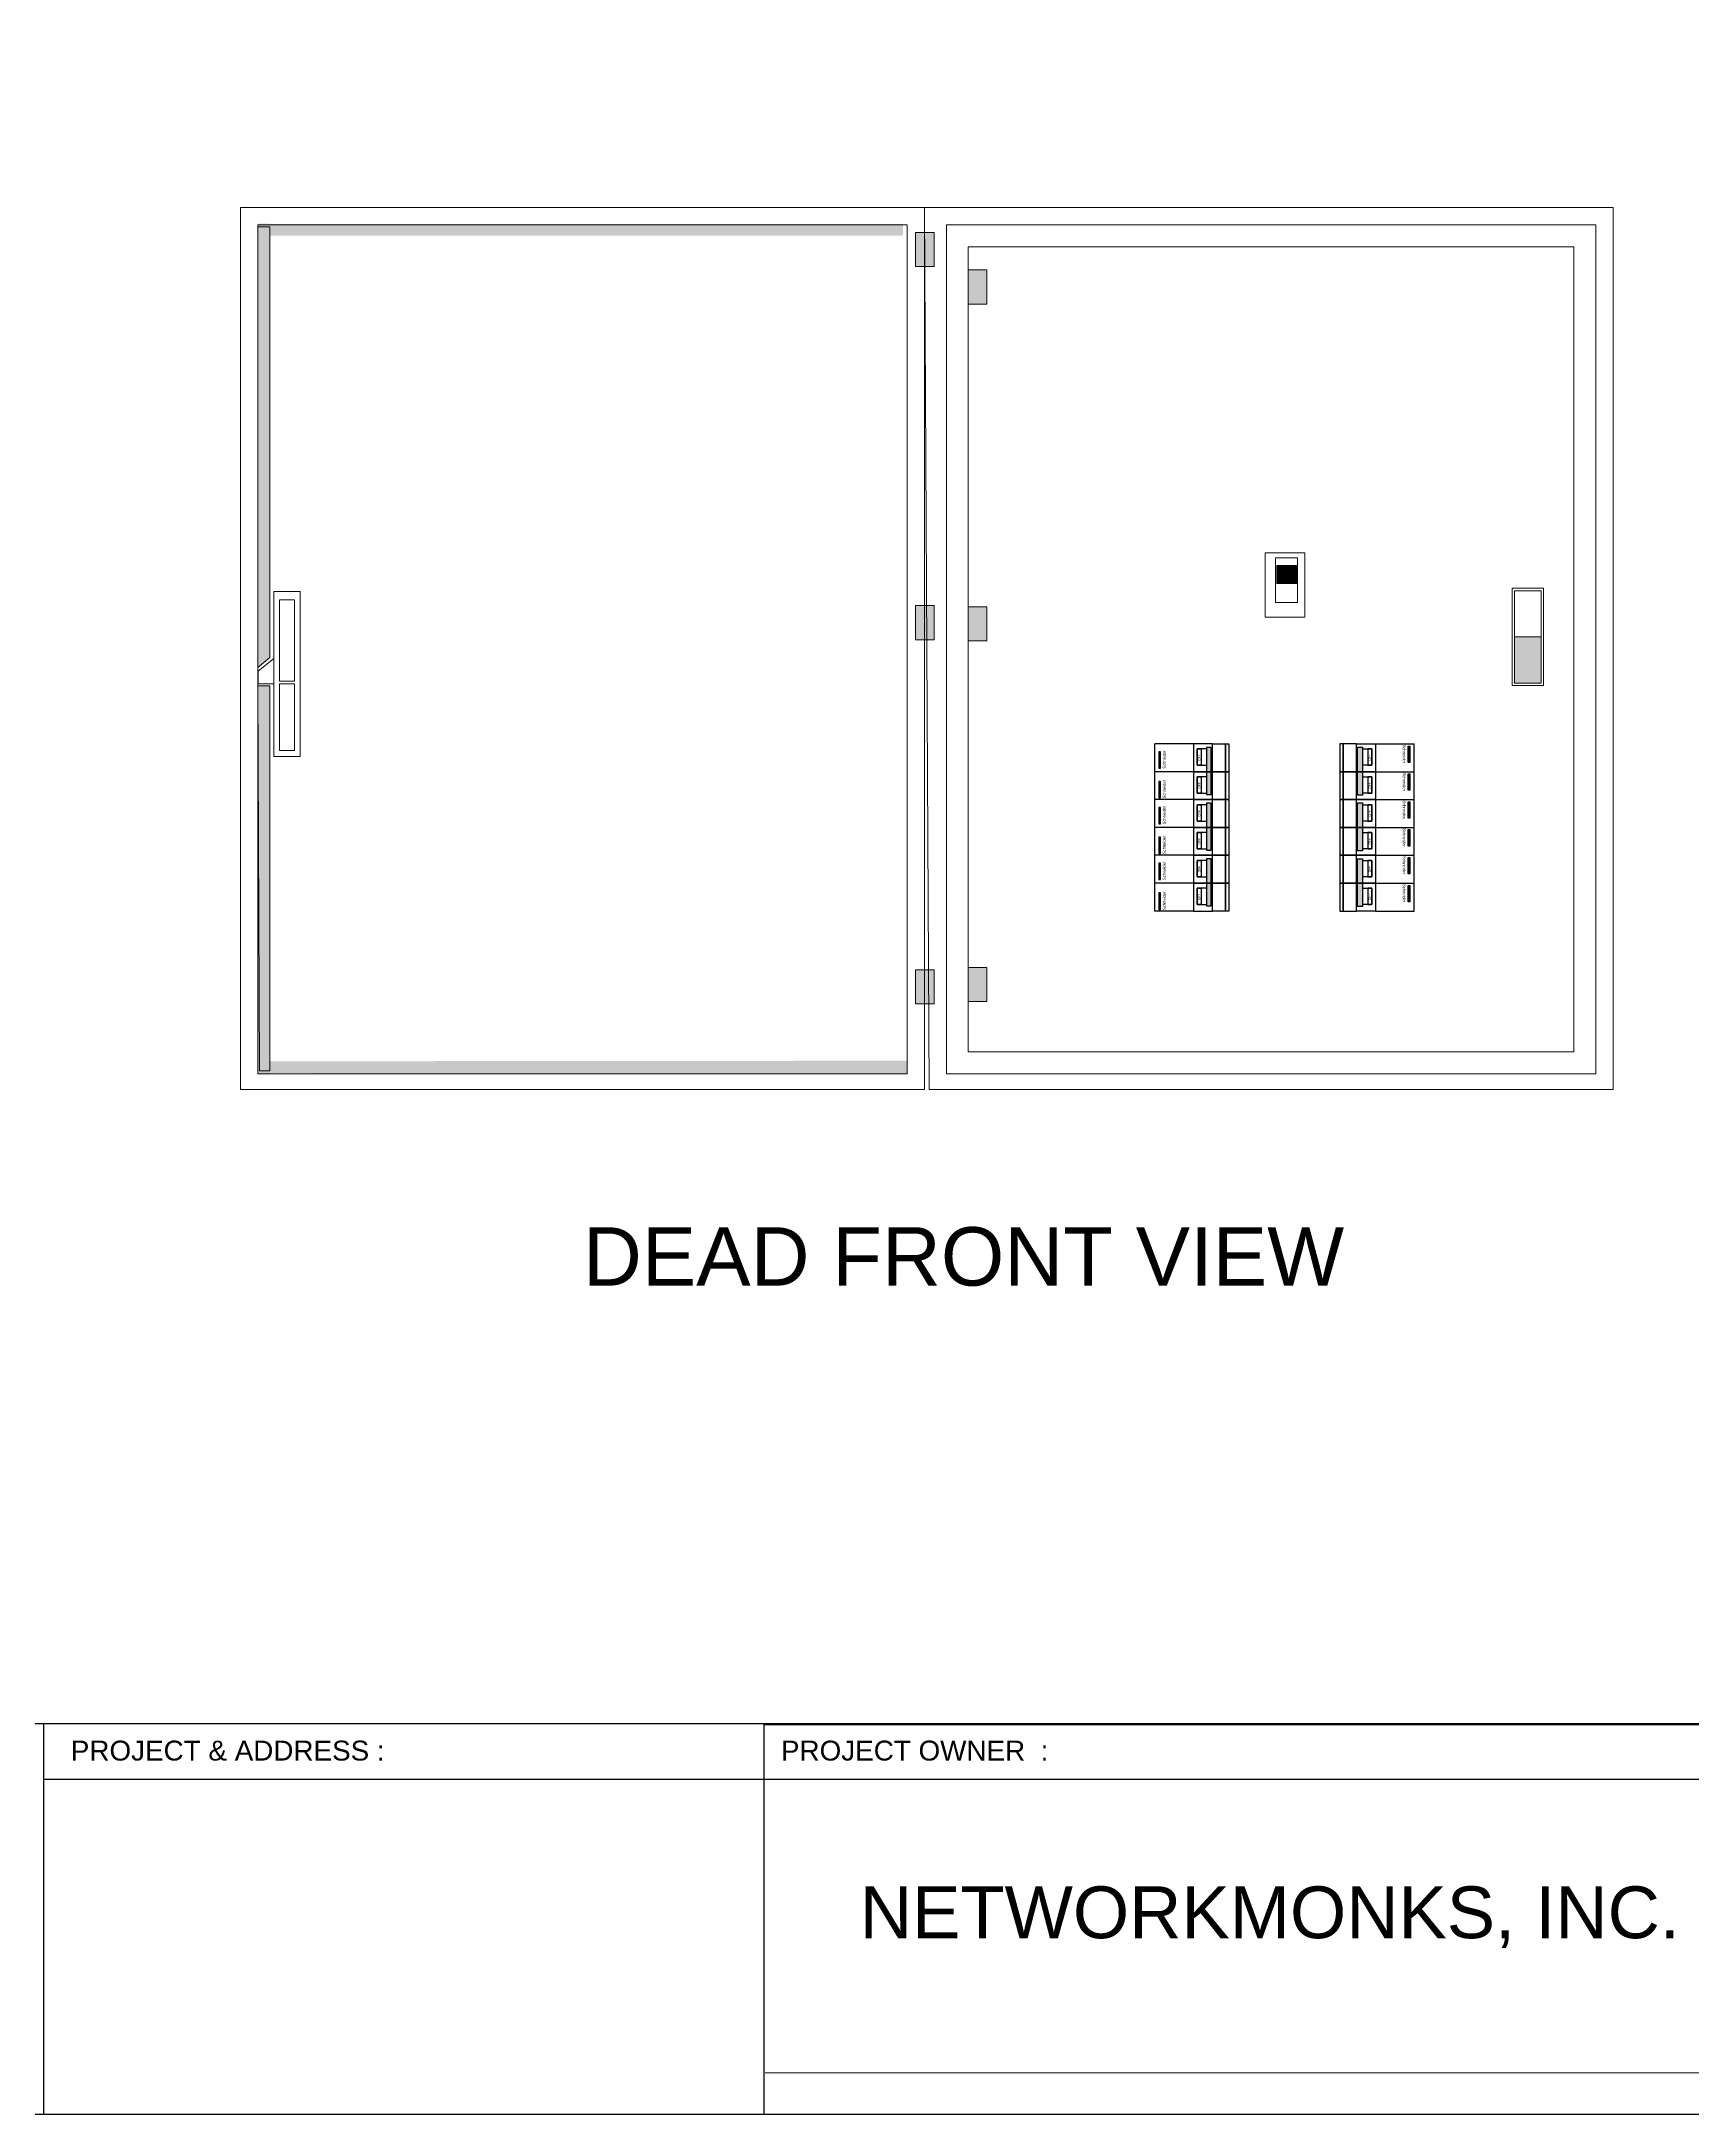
# Model space of a CAD drawing. Header units: inches. Extents: x 18739 to 22272, y 3658 to 7913.
# Drawn here: x 21794.9 to 21899.7, y 5918.5 to 6050.1 of the extents above; entities that cross this region are included whole.
import ezdxf

# ---------------------------------------------------------------- set-up
doc = ezdxf.new("R2010")
doc.units = ezdxf.units.IN
doc.header["$MEASUREMENT"] = 0
doc.layers.add('125-250AT', color=7, linetype='Continuous', lineweight=13)
doc.layers.add('ENCLOSRURE', color=7, linetype='Continuous', lineweight=20)
doc.layers.add('20-80AT', color=85, linetype='Continuous')
doc.styles.get("Standard").update_dxf_attribs({"font": 'arial.ttf'})
doc.styles.add('style2', font='swissk.ttf')

msp = doc.modelspace()

# ---------------------------------------------------------------- hatches: boundary and pattern name
h = msp.add_hatch(color=3)
h.dxf.hatch_style = 1
h.paths.add_polyline_path([(21865.84071, 6003.97251), (21865.94213, 6003.97251), (21865.94213, 6005.0116), (21865.84071, 6005.0116)])
h = msp.add_hatch(color=3)
h.dxf.hatch_style = 1
h.paths.add_polyline_path([(21869.16573, 6005.28487), (21868.86415, 6005.28487), (21868.86415, 6002.29514), (21869.16573, 6002.29514)])
h = msp.add_hatch(color=3)
h.dxf.hatch_style = 1
h.paths.add_polyline_path([(21878.45553, 6005.29427), (21878.75712, 6005.29427), (21878.75712, 6002.2582), (21878.45553, 6002.2582)])
h = msp.add_hatch(color=3)
h.dxf.hatch_style = 1
h.paths.add_polyline_path([(21881.76713, 6005.36822), (21881.66572, 6005.36822), (21881.66572, 6004.32913), (21881.76713, 6004.32913)])
h = msp.add_hatch(color=3)
h.dxf.hatch_style = 1
h.paths.add_polyline_path([(21865.84071, 6002.07775), (21865.94213, 6002.07775), (21865.94213, 6003.11684), (21865.84071, 6003.11684)])
h = msp.add_hatch(color=3)
h.dxf.hatch_style = 1
h.paths.add_polyline_path([(21881.76715, 6003.59981), (21881.66573, 6003.59981), (21881.66573, 6002.56071), (21881.76715, 6002.56071)])
h = msp.add_hatch(color=3)
h.dxf.hatch_style = 1
h.paths.add_polyline_path([(21865.8407, 6000.4357), (21865.94212, 6000.4357), (21865.94212, 6001.47479), (21865.8407, 6001.47479)])
h = msp.add_hatch(color=3)
h.dxf.hatch_style = 1
h.paths.add_polyline_path([(21869.16572, 6001.74806), (21868.86413, 6001.74806), (21868.86413, 5998.75833), (21869.16572, 5998.75833)])
h = msp.add_hatch(color=3)
h.dxf.hatch_style = 1
h.paths.add_polyline_path([(21878.45552, 6001.75746), (21878.75711, 6001.75746), (21878.75711, 5998.72139), (21878.45552, 5998.72139)])
h = msp.add_hatch(color=3)
h.dxf.hatch_style = 1
h.paths.add_polyline_path([(21881.76712, 6001.83141), (21881.66571, 6001.83141), (21881.66571, 6000.79232), (21881.76712, 6000.79232)])
h = msp.add_hatch(color=3)
h.dxf.hatch_style = 1
h.paths.add_polyline_path([(21881.76713, 6000.063), (21881.66572, 6000.063), (21881.66572, 5999.0239), (21881.76713, 5999.0239)])
h = msp.add_hatch(color=3)
h.dxf.hatch_style = 1
h.paths.add_polyline_path([(21865.8407, 5998.54094), (21865.94212, 5998.54094), (21865.94212, 5999.58003), (21865.8407, 5999.58003)])
h = msp.add_hatch(color=3)
h.dxf.hatch_style = 1
h.paths.add_polyline_path([(21865.84069, 5996.89889), (21865.9421, 5996.89889), (21865.9421, 5997.93799), (21865.84069, 5997.93799)])
h = msp.add_hatch(color=3)
h.dxf.hatch_style = 1
h.paths.add_polyline_path([(21869.16571, 5998.21125), (21868.86412, 5998.21125), (21868.86412, 5995.22152), (21869.16571, 5995.22152)])
h = msp.add_hatch(color=3)
h.dxf.hatch_style = 1
h.paths.add_polyline_path([(21878.45551, 5998.22065), (21878.7571, 5998.22065), (21878.7571, 5995.18458), (21878.45551, 5995.18458)])
h = msp.add_hatch(color=3)
h.dxf.hatch_style = 1
h.paths.add_polyline_path([(21881.76711, 5998.2946), (21881.66569, 5998.2946), (21881.66569, 5997.25551), (21881.76711, 5997.25551)])
h = msp.add_hatch(color=3)
h.dxf.hatch_style = 1
h.paths.add_polyline_path([(21865.84069, 5995.00413), (21865.9421, 5995.00413), (21865.9421, 5996.04322), (21865.84069, 5996.04322)])
h = msp.add_hatch(color=3)
h.dxf.hatch_style = 1
h.paths.add_polyline_path([(21881.76712, 5996.52619), (21881.66571, 5996.52619), (21881.66571, 5995.4871), (21881.76712, 5995.4871)])
at = {"layer": 'ENCLOSRURE'}
h = msp.add_hatch(color=8, dxfattribs=at)
h.dxf.hatch_style = 1
h.paths.add_polyline_path([(21809.38987, 6010.97872), (21809.38987, 6038.52736), (21808.6394, 6038.52736), (21808.6394, 6010.34517)])
h = msp.add_hatch(color=8, dxfattribs=at)
h.dxf.hatch_style = 1
h.paths.add_polyline_path([(21809.33052, 6037.75235), (21849.59999, 6037.75235), (21849.59999, 6038.50282), (21808.69697, 6038.50282)])
h = msp.add_hatch(color=0, dxfattribs=at)
h.dxf.hatch_style = 1
h.paths.add_polyline_path([(21851.56361, 6037.96955), (21850.39667, 6037.96955), (21850.39667, 6035.8038), (21851.56361, 6035.8038)])
h = msp.add_hatch(color=0, dxfattribs=at)
h.dxf.hatch_style = 1
h.paths.add_polyline_path([(21854.90928, 6035.58897), (21853.74235, 6035.58897), (21853.74235, 6033.42323), (21854.90928, 6033.42323)])
h = msp.add_hatch(color=6, dxfattribs=at)
h.dxf.hatch_style = 1
h.paths.add_polyline_path([(21874.5748, 6016.83369), (21873.32528, 6016.83369), (21873.32528, 6015.6914), (21874.5748, 6015.6914)])
h = msp.add_hatch(color=0, dxfattribs=at)
h.dxf.hatch_style = 1
h.paths.add_polyline_path([(21851.56361, 6014.28285), (21850.39667, 6014.28285), (21850.39667, 6012.1171), (21851.56361, 6012.1171)])
h = msp.add_hatch(color=0, dxfattribs=at)
h.dxf.hatch_style = 1
h.paths.add_polyline_path([(21854.90928, 6014.20273), (21853.74235, 6014.20273), (21853.74235, 6012.03699), (21854.90928, 6012.03699)])
h = msp.add_hatch(color=1, dxfattribs=at)
h.dxf.hatch_style = 1
h.paths.add_polyline_path([(21888.41757, 6009.36309), (21890.11413, 6009.36309), (21890.11413, 6012.29625), (21888.41757, 6012.29625)])
h = msp.add_hatch(color=8, dxfattribs=at)
h.dxf.hatch_style = 1
h.paths.add_polyline_path([(21809.4013, 5984.53754), (21809.38987, 6009.19844), (21808.6394, 6009.19844), (21808.65083, 5984.53758)])
h = msp.add_hatch(color=0, dxfattribs=at)
h.dxf.hatch_style = 1
h.paths.add_polyline_path([(21851.56361, 5991.17003), (21850.39667, 5991.17003), (21850.39667, 5989.00428), (21851.56361, 5989.00428)])
h = msp.add_hatch(color=0, dxfattribs=at)
h.dxf.hatch_style = 1
h.paths.add_polyline_path([(21854.90928, 5991.31571), (21853.74235, 5991.31571), (21853.74235, 5989.14996), (21854.90928, 5989.14996)])
h = msp.add_hatch(color=8, dxfattribs=at)
h.dxf.hatch_style = 1
h.paths.add_polyline_path([(21809.43732, 5984.60879), (21849.86275, 5984.59539), (21849.85385, 5985.39731), (21808.80377, 5985.35926)])

# ---------------------------------------------------------------- linework, layer by layer
at = {"color": 0}
for p, q in [((21868.03575, 6005.5104), (21865.57376, 6005.51034)), ((21879.58551, 6005.51035), (21882.04749, 6005.51035)), ((21868.03574, 6001.97359), (21865.57375, 6001.97353)), ((21879.5855, 6001.97354), (21882.04748, 6001.97354)), ((21868.03572, 5998.43678), (21865.57374, 5998.43672)), ((21879.58548, 5998.43673), (21882.04747, 5998.43673)), ((21868.03575, 5994.89997), (21865.57376, 5994.89991)), ((21879.58551, 5994.89992), (21882.04749, 5994.89992))]:
    msp.add_line(p, q, dxfattribs=at)
for p, q in [((21726.24665, 5943.3381, 0.00935), (21974.09426, 5943.3381, 0.00935)), ((21795.03453, 5943.3381, 0.00779), (21795.03453, 5918.51513, -0.07594)), ((21993.35656, 5939.78844, 0.01028), (21795.03453, 5939.78842, -0.00122))]:
    msp.add_line(p, q)
at = {"elevation": 0.01028}
for points in [[(21726.24665, 5918.51513), (21726.24665, 6126.32022), (21993.4585, 6126.32022), (21993.4585, 5918.51513)], [(21907.3758, 5918.51513), (21840.7826, 5918.51513), (21840.7826, 5943.27902), (21907.3758, 5943.27902)]]:
    msp.add_lwpolyline(points, close=True, dxfattribs=at)
at = {"color": 3}
for points in [[(21865.84071, 6005.0116), (21865.84071, 6003.97251), (21865.94213, 6003.97251), (21865.94213, 6005.0116)], [(21869.16573, 6002.29514), (21869.16573, 6005.28487), (21868.86415, 6005.28487), (21868.86415, 6002.29514)], [(21878.45553, 6002.2582), (21878.45553, 6005.29427), (21878.75712, 6005.29427), (21878.75712, 6002.2582)], [(21881.76713, 6005.36822), (21881.76713, 6004.32913), (21881.66572, 6004.32913), (21881.66572, 6005.36822)], [(21865.84071, 6003.11684), (21865.84071, 6002.07775), (21865.94213, 6002.07775), (21865.94213, 6003.11684)], [(21881.76715, 6003.59981), (21881.76715, 6002.56071), (21881.66573, 6002.56071), (21881.66573, 6003.59981)], [(21865.8407, 6001.47479), (21865.8407, 6000.4357), (21865.94212, 6000.4357), (21865.94212, 6001.47479)], [(21869.16572, 5998.75833), (21869.16572, 6001.74806), (21868.86413, 6001.74806), (21868.86413, 5998.75833)], [(21878.45552, 5998.72139), (21878.45552, 6001.75746), (21878.75711, 6001.75746), (21878.75711, 5998.72139)], [(21881.76712, 6001.83141), (21881.76712, 6000.79232), (21881.66571, 6000.79232), (21881.66571, 6001.83141)], [(21881.76713, 6000.063), (21881.76713, 5999.0239), (21881.66572, 5999.0239), (21881.66572, 6000.063)], [(21865.8407, 5999.58003), (21865.8407, 5998.54094), (21865.94212, 5998.54094), (21865.94212, 5999.58003)], [(21865.84069, 5997.93799), (21865.84069, 5996.89889), (21865.9421, 5996.89889), (21865.9421, 5997.93799)], [(21869.16571, 5995.22152), (21869.16571, 5998.21125), (21868.86412, 5998.21125), (21868.86412, 5995.22152)], [(21878.45551, 5995.18458), (21878.45551, 5998.22065), (21878.7571, 5998.22065), (21878.7571, 5995.18458)], [(21881.76711, 5998.2946), (21881.76711, 5997.25551), (21881.66569, 5997.25551), (21881.66569, 5998.2946)], [(21865.84069, 5996.04322), (21865.84069, 5995.00413), (21865.9421, 5995.00413), (21865.9421, 5996.04322)], [(21881.76712, 5996.52619), (21881.76712, 5995.4871), (21881.66571, 5995.4871), (21881.66571, 5996.52619)]]:
    msp.add_lwpolyline(points, close=True, dxfattribs=at)
at = {"layer": '125-250AT'}
for points in [[(21872.59004, 6017.64093), (21875.10251, 6017.64093), (21875.10251, 6013.55387), (21872.59004, 6013.55387)], [(21873.25008, 6017.31198), (21874.63946, 6017.31198), (21874.63946, 6014.47694), (21873.25008, 6014.47694)], [(21873.32528, 6016.83369), (21874.5748, 6016.83369), (21874.5748, 6015.6914), (21873.32528, 6015.6914)]]:
    msp.add_lwpolyline(points, close=True, dxfattribs=at)
at = {"layer": '20-80AT', "color": 0}
for p, q in [((21868.03575, 6003.74199), (21865.57376, 6003.74194)), ((21879.58551, 6003.74199), (21882.0475, 6003.74194)), ((21868.03575, 6001.97362), (21865.57376, 6001.97357)), ((21879.58551, 6001.97362), (21882.0475, 6001.97357)), ((21868.03574, 6000.20518), (21865.57375, 6000.20513)), ((21879.5855, 6000.20518), (21882.04749, 6000.20513)), ((21868.03574, 5998.43682), (21865.57375, 5998.43676)), ((21879.5855, 5998.43682), (21882.04749, 5998.43676)), ((21868.03572, 5996.66838), (21865.57373, 5996.66832)), ((21879.58549, 5996.66838), (21882.04748, 5996.66832)), ((21868.03572, 5994.90001), (21865.57373, 5994.89995)), ((21879.58549, 5994.90001), (21882.04748, 5994.89995))]:
    msp.add_line(p, q, dxfattribs=at)
for points in [[(21868.03575, 6005.51034), (21868.03575, 6003.74197), (21865.57376, 6003.74197), (21865.57376, 6005.51034)], [(21868.86414, 6005.18346), (21868.27154, 6005.18346), (21868.27154, 6004.14894), (21868.86414, 6004.14894)], [(21869.16572, 6004.14894), (21869.23947, 6004.14894), (21869.23947, 6005.18346), (21869.16573, 6005.18346)], [(21878.45553, 6004.14895), (21878.38179, 6004.14895), (21878.38179, 6005.18347), (21878.45553, 6005.18347)], [(21878.75712, 6005.18347), (21879.34972, 6005.18347), (21879.34972, 6004.14895), (21878.75712, 6004.14895)], [(21879.58551, 6005.51035), (21879.58551, 6003.74198), (21882.04749, 6003.74198), (21882.04749, 6005.51035)], [(21868.03574, 6003.74194), (21868.03574, 6001.97357), (21865.57376, 6001.97357), (21865.57376, 6003.74194)], [(21879.58551, 6003.74199), (21878.3817, 6003.742)], [(21878.3817, 6003.74199), (21878.45554, 6003.74199)], [(21878.75713, 6003.74198), (21879.58551, 6003.74197)], [(21879.58552, 6003.74194), (21879.58552, 6001.97357), (21882.0475, 6001.97357), (21882.0475, 6003.74194)], [(21868.86413, 6003.41506), (21868.27153, 6003.41506), (21868.27153, 6002.38054), (21868.86413, 6002.38054)], [(21869.16572, 6002.38054), (21869.23946, 6002.38054), (21869.23946, 6003.41506), (21869.16572, 6003.41506)], [(21878.45555, 6002.38054), (21878.3818, 6002.38054), (21878.3818, 6003.41506), (21878.45554, 6003.41506)], [(21878.75713, 6003.41506), (21879.34973, 6003.41506), (21879.34973, 6002.38054), (21878.75713, 6002.38054)], [(21868.03574, 6001.97353), (21868.03574, 6000.20516), (21865.57375, 6000.20516), (21865.57375, 6001.97353)], [(21868.86412, 6001.64666), (21868.27152, 6001.64666), (21868.27152, 6000.61213), (21868.86412, 6000.61213)], [(21869.16571, 6000.61213), (21869.23945, 6000.61213), (21869.23945, 6001.64666), (21869.16571, 6001.64666)], [(21878.45552, 6000.61214), (21878.38178, 6000.61214), (21878.38178, 6001.64666), (21878.45552, 6001.64666)], [(21878.75711, 6001.64666), (21879.34971, 6001.64666), (21879.34971, 6000.61214), (21878.75711, 6000.61214)], [(21879.5855, 6001.97354), (21879.5855, 6000.20517), (21882.04748, 6000.20517), (21882.04748, 6001.97354)], [(21868.03573, 6000.20513), (21868.03573, 5998.43676), (21865.57375, 5998.43676), (21865.57375, 6000.20513)], [(21868.86412, 5999.87825), (21868.27152, 5999.87825), (21868.27152, 5998.84373), (21868.86412, 5998.84373)], [(21869.1657, 5998.84373), (21869.23945, 5998.84373), (21869.23945, 5999.87825), (21869.16571, 5999.87825)], [(21879.5855, 6000.20518), (21878.38169, 6000.20519)], [(21878.38169, 6000.20518), (21878.45553, 6000.20518)], [(21878.45553, 5998.84373), (21878.38179, 5998.84373), (21878.38179, 5999.87825), (21878.45553, 5999.87825)], [(21878.75712, 6000.20518), (21879.5855, 6000.20516)], [(21878.75712, 5999.87825), (21879.34972, 5999.87825), (21879.34972, 5998.84373), (21878.75712, 5998.84373)], [(21879.58551, 6000.20513), (21879.58551, 5998.43676), (21882.04749, 5998.43676), (21882.04749, 6000.20513)], [(21868.03572, 5998.43672), (21868.03572, 5996.66835), (21865.57374, 5996.66835), (21865.57374, 5998.43672)], [(21879.58548, 5998.43673), (21879.58548, 5996.66836), (21882.04747, 5996.66836), (21882.04747, 5998.43673)], [(21868.86411, 5998.10985), (21868.27151, 5998.10985), (21868.27151, 5997.07532), (21868.86411, 5997.07532)], [(21869.1657, 5997.07532), (21869.23944, 5997.07532), (21869.23944, 5998.10985), (21869.1657, 5998.10985)], [(21878.45551, 5997.07533), (21878.38176, 5997.07533), (21878.38176, 5998.10985), (21878.45551, 5998.10985)], [(21878.7571, 5998.10985), (21879.34969, 5998.10985), (21879.34969, 5997.07533), (21878.7571, 5997.07533)], [(21868.03572, 5996.66832), (21868.03572, 5994.89995), (21865.57373, 5994.89995), (21865.57373, 5996.66832)], [(21868.86411, 5996.34144), (21868.27151, 5996.34144), (21868.27151, 5995.30692), (21868.86411, 5995.30692)], [(21869.16569, 5995.30692), (21869.23944, 5995.30692), (21869.23944, 5996.34144), (21869.16569, 5996.34144)], [(21879.58549, 5996.66837), (21878.38168, 5996.66838)], [(21878.38168, 5996.66837), (21878.45552, 5996.66837)], [(21878.45552, 5995.30692), (21878.38178, 5995.30692), (21878.38178, 5996.34144), (21878.45552, 5996.34144)], [(21878.7571, 5996.66837), (21879.58549, 5996.66835)], [(21878.75711, 5996.34144), (21879.34971, 5996.34144), (21879.34971, 5995.30692), (21878.75711, 5995.30692)], [(21879.5855, 5996.66832), (21879.5855, 5994.89995), (21882.04748, 5994.89995), (21882.04748, 5996.66832)]]:
    msp.add_lwpolyline(points, dxfattribs=at)
for points in [[(21869.23947, 6003.74199), (21869.23947, 6005.5104), (21868.03575, 6005.5104), (21868.03575, 6003.74199)], [(21868.27154, 6004.14894), (21868.27154, 6005.18346), (21868.51971, 6005.18346), (21868.51971, 6004.14894)], [(21869.23956, 6005.51041), (21870.07172, 6005.51041), (21870.07172, 6003.742), (21869.23956, 6003.742)], [(21870.07172, 6005.51041), (21870.28951, 6005.51041), (21870.28951, 6003.74202), (21870.07172, 6003.74202)], [(21877.54954, 6005.51042), (21877.33175, 6005.51042), (21877.33175, 6003.74202), (21877.54954, 6003.74202)], [(21878.38169, 6005.51042), (21877.54954, 6005.51042), (21877.54954, 6003.74201), (21878.38169, 6003.74201)], [(21878.38179, 6003.742), (21878.38178, 6005.51041), (21879.5855, 6005.51041), (21879.58551, 6003.742)], [(21879.34972, 6004.14895), (21879.34972, 6005.18347), (21879.10154, 6005.18347), (21879.10154, 6004.14895)], [(21869.23946, 6001.97359), (21869.23947, 6003.74199), (21868.03575, 6003.74199), (21868.03574, 6001.97359)], [(21869.23956, 6003.74201), (21870.07171, 6003.74201), (21870.07171, 6001.9736), (21869.23956, 6001.9736)], [(21870.07171, 6003.74201), (21870.2895, 6003.74201), (21870.2895, 6001.97361), (21870.07171, 6001.97361)], [(21877.54955, 6003.74201), (21877.33176, 6003.74201), (21877.33176, 6001.97361), (21877.54955, 6001.97361)], [(21878.38171, 6003.74201), (21877.54955, 6003.74201), (21877.54955, 6001.9736), (21878.38171, 6001.9736)], [(21878.3818, 6001.97359), (21878.38179, 6003.74199), (21879.58551, 6003.74199), (21879.58552, 6001.97359)], [(21868.27153, 6002.38054), (21868.27153, 6003.41506), (21868.51971, 6003.41506), (21868.51971, 6002.38054)], [(21879.34973, 6002.38054), (21879.34973, 6003.41506), (21879.10155, 6003.41506), (21879.10155, 6002.38054)], [(21869.23946, 6000.20518), (21869.23946, 6001.97359), (21868.03574, 6001.97359), (21868.03574, 6000.20518)], [(21868.27152, 6000.61213), (21868.27152, 6001.64666), (21868.5197, 6001.64666), (21868.5197, 6000.61213)], [(21869.23955, 6001.9736), (21870.07171, 6001.9736), (21870.07171, 6000.20519), (21869.23955, 6000.20519)], [(21870.07171, 6001.9736), (21870.2895, 6001.9736), (21870.2895, 6000.20521), (21870.07171, 6000.20521)], [(21877.54953, 6001.97361), (21877.33174, 6001.97361), (21877.33174, 6000.20522), (21877.54953, 6000.20522)], [(21878.38168, 6001.97361), (21877.54953, 6001.97361), (21877.54953, 6000.2052), (21878.38168, 6000.2052)], [(21878.38178, 6000.20519), (21878.38177, 6001.9736), (21879.58549, 6001.9736), (21879.5855, 6000.20519)], [(21879.34971, 6000.61214), (21879.34971, 6001.64666), (21879.10153, 6001.64666), (21879.10153, 6000.61214)], [(21869.23945, 5998.43678), (21869.23946, 6000.20518), (21868.03574, 6000.20518), (21868.03573, 5998.43678)], [(21868.27152, 5998.84373), (21868.27152, 5999.87825), (21868.5197, 5999.87825), (21868.5197, 5998.84373)], [(21869.23954, 6000.2052), (21870.0717, 6000.2052), (21870.0717, 5998.43679), (21869.23954, 5998.43679)], [(21870.0717, 6000.2052), (21870.28949, 6000.2052), (21870.28949, 5998.4368), (21870.0717, 5998.4368)], [(21877.54954, 6000.2052), (21877.33175, 6000.2052), (21877.33175, 5998.4368), (21877.54954, 5998.4368)], [(21878.38169, 6000.2052), (21877.54954, 6000.2052), (21877.54954, 5998.43679), (21878.38169, 5998.43679)], [(21878.38179, 5998.43678), (21878.38178, 6000.20518), (21879.5855, 6000.20518), (21879.58551, 5998.43678)], [(21879.34972, 5998.84373), (21879.34972, 5999.87825), (21879.10154, 5999.87825), (21879.10154, 5998.84373)], [(21869.23944, 5996.66838), (21869.23945, 5998.43678), (21868.03573, 5998.43678), (21868.03572, 5996.66838)], [(21869.23954, 5998.43679), (21870.07169, 5998.43679), (21870.07169, 5996.66838), (21869.23954, 5996.66838)], [(21870.07169, 5998.43679), (21870.28948, 5998.43679), (21870.28948, 5996.6684), (21870.07169, 5996.6684)], [(21877.54951, 5998.4368), (21877.33172, 5998.4368), (21877.33172, 5996.66841), (21877.54951, 5996.66841)], [(21878.38167, 5998.4368), (21877.54951, 5998.4368), (21877.54951, 5996.66839), (21878.38167, 5996.66839)], [(21878.38176, 5996.66838), (21878.38176, 5998.43679), (21879.58548, 5998.43679), (21879.58548, 5996.66838)], [(21868.27151, 5997.07532), (21868.27151, 5998.10985), (21868.51969, 5998.10985), (21868.51969, 5997.07532)], [(21879.34969, 5997.07533), (21879.34969, 5998.10985), (21879.10152, 5998.10985), (21879.10152, 5997.07533)], [(21869.23944, 5994.89997), (21869.23944, 5996.66838), (21868.03572, 5996.66838), (21868.03572, 5994.89997)], [(21868.27151, 5995.30692), (21868.27151, 5996.34144), (21868.51968, 5996.34144), (21868.51968, 5995.30692)], [(21869.23953, 5996.66839), (21870.07169, 5996.66839), (21870.07169, 5994.89998), (21869.23953, 5994.89998)], [(21870.07169, 5996.66839), (21870.28948, 5996.66839), (21870.28948, 5994.89999), (21870.07169, 5994.89999)], [(21877.54953, 5996.66839), (21877.33174, 5996.66839), (21877.33174, 5994.89999), (21877.54953, 5994.89999)], [(21878.38168, 5996.66839), (21877.54953, 5996.66839), (21877.54953, 5994.89998), (21878.38168, 5994.89998)], [(21878.38178, 5994.89997), (21878.38177, 5996.66838), (21879.58549, 5996.66838), (21879.5855, 5994.89997)], [(21879.34971, 5995.30692), (21879.34971, 5996.34144), (21879.10153, 5996.34144), (21879.10153, 5995.30692)]]:
    msp.add_lwpolyline(points, close=True, dxfattribs=at)
at = {"layer": 'ENCLOSRURE', "color": 0}
msp.add_line((21840.84679, 5921.15757, 0.01028), (21907.37299, 5921.15757, -0.16217), dxfattribs=at)
at = {"layer": 'ENCLOSRURE'}
for points in [[(21807.52854, 6039.54156), (21850.95894, 6039.54156), (21850.95894, 5983.57171), (21807.52854, 5983.57171)], [(21850.95894, 6039.54156), (21894.678, 6039.54156), (21894.678, 5983.57171), (21851.2476, 5983.57171)], [(21808.62854, 6038.44156), (21849.85894, 6038.44156), (21849.85894, 5984.57278), (21808.62854, 5984.57278)], [(21852.3476, 6038.44156), (21893.578, 6038.44156), (21893.578, 5984.57278), (21852.3476, 5984.57278)], [(21853.73785, 6037.05131), (21892.18776, 6037.05131), (21892.18776, 5985.96302), (21853.73785, 5985.96302)]]:
    msp.add_lwpolyline(points, close=True, dxfattribs=at)
at = {"layer": 'ENCLOSRURE', "color": 8}
for points in [[(21808.6394, 6010.34517), (21808.6394, 6038.32744), (21809.38987, 6038.32744), (21809.38987, 6010.97872)], [(21809.65078, 6015.17669), (21811.32099, 6015.17669), (21811.32099, 6004.7019), (21809.65078, 6004.7019)], [(21810.00928, 6014.65397), (21810.96919, 6014.65397), (21810.96919, 6009.48165), (21810.00928, 6009.48165)], [(21809.64484, 6010.93523), (21808.66761, 6010.1215), (21808.66761, 6009.30777), (21809.64484, 6009.30777)], [(21808.74367, 5984.74926), (21808.6394, 6009.19844), (21809.38987, 6009.19844), (21809.38987, 5984.75624)], [(21810.00928, 6009.30843), (21810.96919, 6009.30843), (21810.96919, 6005.08537), (21810.00928, 6005.08537)]]:
    msp.add_lwpolyline(points, close=True, dxfattribs=at)
at = {"layer": 'ENCLOSRURE', "color": 0}
for points in [[(21850.39667, 6037.96955), (21851.56361, 6037.96955), (21851.56361, 6035.8038), (21850.39667, 6035.8038)], [(21853.74235, 6035.58897), (21854.90928, 6035.58897), (21854.90928, 6033.42323), (21853.74235, 6033.42323)], [(21850.39667, 6014.28285), (21851.56361, 6014.28285), (21851.56361, 6012.1171), (21850.39667, 6012.1171)], [(21853.74235, 6014.20273), (21854.90928, 6014.20273), (21854.90928, 6012.03699), (21853.74235, 6012.03699)], [(21850.39667, 5991.17003), (21851.56361, 5991.17003), (21851.56361, 5989.00428), (21850.39667, 5989.00428)], [(21853.74235, 5991.31571), (21854.90928, 5991.31571), (21854.90928, 5989.14996), (21853.74235, 5989.14996)]]:
    msp.add_lwpolyline(points, close=True, dxfattribs=at)
at = {"layer": 'ENCLOSRURE', "elevation": -2615.7722}
for points in [[(21888.26519, 6015.3818), (21890.2665, 6015.3818), (21890.2665, 6009.21071), (21888.26519, 6009.21071)], [(21888.41757, 6015.22942), (21890.11413, 6015.22942), (21890.11413, 6009.36309), (21888.41757, 6009.36309)], [(21888.41757, 6012.29625), (21890.11413, 6012.29625), (21890.11413, 6009.36309), (21888.41757, 6009.36309)]]:
    msp.add_lwpolyline(points, close=True, dxfattribs=at)

# ---------------------------------------------------------------- texts
for p in [(21868.4691, 6004.43047), (21879.29677, 6004.43048), (21868.4691, 6002.66207), (21879.29678, 6002.66207), (21868.46909, 6000.89366), (21879.29676, 6000.89367), (21868.46908, 5999.12526), (21879.29677, 5999.12526), (21868.46908, 5997.35685), (21879.29675, 5997.35686), (21868.46907, 5995.58845), (21879.29676, 5995.58845)]:
    msp.add_text('OFF', height=0.144518, rotation=90).set_placement(p)
at = {"char_height": 0.1886298}
for insert, attachment_point, rotation in [((21866.08465, 6003.93472), 1, 90), ((21881.32272, 6005.45584), 7, 270), ((21881.32273, 6003.68743), 7, 270), ((21866.08465, 6002.03996), 1, 90), ((21866.08464, 6000.39791), 1, 90), ((21881.32271, 6001.91903), 7, 270), ((21881.32272, 6000.15062), 7, 270), ((21866.08464, 5998.50315), 1, 90), ((21881.32269, 5998.38222), 7, 270), ((21866.08462, 5996.8611), 1, 90), ((21866.08462, 5994.96634), 1, 90), ((21881.32271, 5996.61381), 7, 270)]:
    msp.add_mtext_dynamic_manual_height_columns('{\\fBradley Hand ITC|b0|i0|c0|p66;Schneider}', width=35.0550439, gutter_width=1, heights=[0.83509], dxfattribs=dict(at, insert=insert, attachment_point=attachment_point, rotation=rotation))
at = {"insert": (21829.27572, 5974.83229), "char_height": 3.70656, "attachment_point": 1}
msp.add_mtext_dynamic_manual_height_columns('DEAD FRONT VIEW', width=54.121808, gutter_width=23.56707, heights=[0.83509], dxfattribs=at)
at = {"color": 0, "char_height": 1.2645397, "attachment_point": 1}
for s, width, insert in [('PROJECT & ADDRESS : ', 72.1841456, (21796.76544, 5942.24579, 0.01104)), ('PROJECT OWNER  :', 82.6736714, (21841.84761, 5942.24579, 0.01028))]:
    msp.add_mtext_dynamic_manual_height_columns(s, width=width, gutter_width=1, heights=[0.83509], dxfattribs=dict(at, insert=insert))
at = {"insert": (21846.85825, 5932.99395, 0.03209), "char_height": 3.2886705, "attachment_point": 1, "style": 'style2'}
msp.add_mtext_dynamic_manual_height_columns('NETWORKMONKS, INC. ', width=91.7572825, gutter_width=1, heights=[0.83509], dxfattribs=at)

doc.saveas('drawing.dxf')
